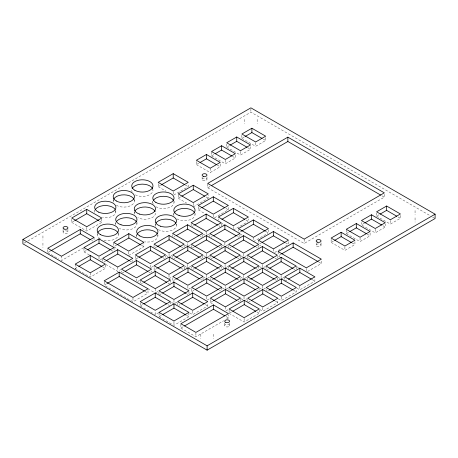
<?xml version="1.0" encoding="UTF-8"?>
<svg xmlns="http://www.w3.org/2000/svg" width="458" height="458" viewBox="0 0 458 458"><rect width="100%" height="100%" fill="white"/><g stroke="black" fill="none" stroke-linecap="round" stroke-linejoin="round"><path stroke-width="0.34" stroke-dasharray="2.29 1.72" d="M24.137 243.095L27.24 241.303M27.858 240.948L250.892 112.181L430.154 215.678M71.717 219.279L71.717 222.376L74.723 220.641M158.193 183.572L158.193 186.675L160.598 185.284M196.396 161.514L196.396 164.611L198.761 163.248M211.556 152.142L211.556 155.863L214.504 154.163M226.716 144.012L226.716 147.11L229.664 145.409M241.87 135.259L241.87 138.362L244.818 136.656M47.695 249.53L47.695 252.627L50.151 251.207M71.717 222.376L86.751 231.055L101.785 222.376L101.785 218.037M196.396 164.611L210.17 172.563L220.206 166.769L220.206 163.672M211.556 155.863L225.33 163.815L235.349 158.027L235.349 154.306M226.716 147.11L240.484 155.062L250.509 149.274L250.509 146.795M241.87 138.362L255.644 146.314L265.663 140.526L265.663 137.423M173.822 195.005L188.255 186.675L188.255 183.572M83.596 247.812L61.475 260.585L61.475 256.245M83.974 248.156L83.974 251.877L86.98 250.137M178.236 195.142L178.236 198.245L180.641 196.854M207.703 184.059L207.703 187.774L210.789 185.994M75.215 264.117L75.215 268.457L78.226 266.722M116.716 245.001L113.681 246.753L117.889 249.181M100.21 259.858L102.014 258.816M193.265 206.924L208.298 198.245L208.298 195.142M103.914 261.999L105.718 260.957M198.28 206.718L198.28 209.816L200.684 208.43M75.215 268.457L90.249 277.136L105.283 268.457L105.283 264.117M128.715 255.432L143.875 246.679L143.875 243.582M135.368 256.171L135.368 259.274L138.396 257.522M155.233 247.801L156.436 247.108M173.777 237.095L174.979 236.402M192.314 226.395L193.516 225.697M105.718 264.432L117.746 271.371L120.752 269.636M214.51 217.802L228.342 209.816L228.342 205.476M122.057 273.168L124.462 271.777M106.565 283.777L104.161 285.168L104.161 281.447M153.43 266.201L150.401 267.947L150.401 264.232M170.267 256.48L172.071 255.438M190.614 244.732L187.603 246.473L187.603 242.751M207.348 235.074L209.753 233.683M154.106 267.609L154.106 270.088L157.14 268.342M173.977 258.621L175.78 257.579M192.515 247.915L194.318 246.873M211.058 237.21L212.26 236.517M137.692 281.498L139.495 280.456M233.351 230.065L247.784 221.735M141.396 283.639L142.598 282.947M239.568 232.263L240.771 231.571M169.013 278.699L172.048 276.947M189.005 267.3L191.415 265.909M226.086 245.889L227.889 244.853M207.8 256.738L209.604 255.696M113.355 290.475L132.969 301.805L148.003 293.126L148.003 288.786M172.849 277.811L172.849 280.909L175.271 279.512M192.715 269.441L194.518 268.399M211.258 258.736L212.46 258.043M229.796 248.03L230.998 247.337M155.829 292.668L158.834 290.927M140.194 302.875L140.194 305.973L142.598 304.587M159.539 294.809L161.342 293.767M253.394 241.641L267.827 233.305M259.612 243.839L261.415 242.797M188.484 289.238L191.518 287.487M207.749 278.12L209.552 277.079M226.286 267.415L228.691 266.024M244.83 256.709L246.633 255.667M191.587 288.632L191.587 291.729L194.015 290.332M211.459 280.262L213.262 279.22M229.996 269.556L231.8 268.514M248.534 258.85L249.736 258.157M158.834 312.568L155.228 314.652L155.228 310.93M176.971 302.097L173.966 303.831L170.359 301.748M159.058 313.003L159.058 316.718L162.04 315.001M178.878 305.28L180.08 304.587M274.64 252.518L283.061 247.658M285.466 246.267L287.269 245.225M281.132 254.179L278.126 255.913L279.964 256.978M207.703 187.774L304.164 243.467L384.319 197.186L384.319 192.847M207.228 300.059L209.649 298.656M226.487 288.941L228.29 287.899M245.03 278.235L246.833 277.193M263.568 267.529L265.371 266.487M210.354 299.435L210.354 302.538L212.775 301.135M230.197 291.082L231.399 290.383M249.335 280.027L250.537 279.334M267.277 269.67L268.48 268.978M159.058 316.718L173.966 325.329L188.873 316.718L188.873 312.379M189.704 312.917L192.709 314.652L207.737 305.973L207.737 302.875M180.881 324.356L180.881 328.071L183.95 326.302M331.128 239.299L331.128 242.397L333.487 241.034M346.282 229.927L346.282 233.649L349.231 231.943M364.391 223.195L361.442 224.895L361.442 222.416M376.596 213.044L376.596 216.142L378.955 214.785M225.989 310.868L228.41 309.465M245.831 299.412L247.034 298.719M263.768 289.055L265.571 288.013M282.311 278.349L284.716 276.964M229.092 310.255L229.092 313.352L231.513 311.955M250.137 301.204L247.732 302.595L247.732 299.492M267.478 291.196L268.68 290.498M284.813 281.183L287.819 279.449M307.513 271.491L321.344 263.51L321.344 260.407M331.128 242.397L344.908 250.354L354.927 244.566L354.927 241.469M346.282 233.649L360.062 241.601L370.087 235.818L370.087 232.716M362.043 225.244L375.222 232.853L385.241 227.065L385.241 223.968M376.596 216.142L390.376 224.099L400.401 218.311L400.401 215.214M180.881 328.071L195.91 336.75L223.567 320.789M226.641 319.014L228.485 317.949L228.485 314.846M229.092 313.352L244.125 322.031L259.257 313.295L259.257 310.198M259.76 309.534L262.766 311.274L277.8 302.595L277.8 299.492M278.298 298.834L281.304 300.568L296.337 291.889L296.337 289.41M296.841 288.128L299.847 289.862L314.881 281.183L314.881 277.468M432.627 217.103L434.482 218.174M381.846 195.755L384.319 197.186M263.27 139.14L265.663 140.526M398.002 216.932L400.401 218.311M247.515 147.55L250.509 149.274M382.848 225.679L385.241 227.065M232.355 156.298L235.349 158.027M367.087 234.09L370.087 235.818M217.212 165.04L220.206 166.769M351.933 242.837L354.927 244.566M185.25 184.935L188.255 186.675M205.894 196.854L208.298 198.245M225.937 208.43L228.342 209.816M245.98 220L248.385 221.386L248.385 218.907M266.024 231.571L268.428 232.962L268.428 229.859M285.466 242.797L288.471 244.532L288.471 241.435M318.888 262.096L321.344 263.51M158.193 186.675L166.008 191.186M178.236 198.245L186.652 203.106M198.28 209.816L204.892 213.634M221.329 223.126L223.733 224.512M240.169 234.004L242.574 235.389M259.612 245.225L260.814 245.917M296.503 266.527L298.954 267.941M218.769 225.697L219.972 226.395M237.513 236.517L238.715 237.21M256.251 247.337L257.453 248.03M274.995 258.157L276.798 259.199M293.733 268.978L294.935 269.67M311.869 279.449L314.881 281.183M203.14 234.032L204.944 235.074M221.878 244.853L223.681 245.889M240.616 255.667L243.026 257.058M259.36 266.487L261.764 267.878M278.098 277.308L279.901 278.349M200.232 236.402L201.434 237.095M219.182 247.343L220.407 248.047M237.112 257.694L238.916 258.736M255.85 268.514L257.654 269.556M274.594 279.334L276.397 280.376M293.332 290.154L296.337 291.889M185.198 245.082L186.4 245.774M203.541 255.667L205.373 256.726M222.078 266.373L223.882 267.415M240.816 277.193L242.626 278.235M259.56 288.013L261.363 289.055M181.093 246.759L182.897 247.801M199.831 257.579L201.635 258.621M218.569 268.399L220.372 269.441M237.313 279.22L239.116 280.262M256.652 290.383L259.056 291.775L259.056 288.672M275.395 301.204L277.8 302.595M166.059 255.438L167.863 256.48M184.797 266.258L186.601 267.3M203.541 277.079L205.344 278.12M222.279 287.899L224.683 289.284M241.017 298.719L243.427 300.105M99.375 220.991L101.785 222.376M141.47 245.293L143.875 246.679M162.55 257.465L164.353 258.507M181.191 268.228L182.982 269.258M200.633 279.449L201.835 280.141M219.371 290.269L220.573 290.962M238.114 301.089L239.316 301.782M256.852 311.909L259.257 313.295M210.354 302.538L212.758 303.923M135.368 259.274L136.57 259.967M154.106 270.088L155.302 270.781M172.849 280.909L174.051 281.607M191.587 291.729L192.789 292.422M111.031 250.137L112.834 251.179M129.774 260.957L131.578 261.999M148.512 271.777L150.316 272.819M167.851 282.947L169.66 283.989M186.595 293.767L187.797 294.46M205.333 304.587L207.737 305.973M226.075 316.558L228.485 317.949M91.652 240.393L92.848 241.085M83.974 251.877L89.384 254.997M148.014 288.849L155.228 293.011M102.277 266.722L105.283 268.457M144.94 291.357L148.003 293.126M167.851 304.587L169.66 305.623M186.492 315.344L188.873 316.718M105.386 285.878L112.742 290.126M140.194 305.973L154.627 314.303M47.695 252.627L58.481 258.856M415.057 210.577L415.057 214.916M415.057 217.808L415.057 222.147M390.376 220.378L390.376 224.099M375.222 229.132L375.222 232.853M360.062 237.885L360.062 241.601M344.908 246.633L344.908 250.354M321.035 242.809L321.035 245.293M316.163 242.809L316.163 245.293M306.31 268.468L306.31 270.947M304.164 239.128L304.164 243.467M299.847 286.147L299.847 289.862M296.137 266.648L296.137 269.127M284.813 277.468L284.813 279.323M281.304 296.847L281.304 300.568M281.103 275.327L281.103 278.424M278.126 251.574L278.126 254.053M277.6 277.972L277.6 279.832M277.399 256.446L277.399 258.306M273.437 248.871L273.437 251.969M266.275 289.41L266.275 290.647M266.075 266.648L266.075 268.508M262.766 307.553L262.766 311.274M262.566 286.027L262.566 289.13M262.365 264.506L262.365 267.604M258.856 266.533L258.856 268.388M258.656 245.625L258.656 247.486M258.409 240.192L258.409 242.671M257.156 119.412L257.156 123.752M255.644 142.593L255.644 146.314M253.394 237.301L253.394 240.398M250.892 109.078L250.892 112.181M247.532 277.972L247.532 279.832M247.331 256.446L247.331 258.306M244.629 119.412L244.629 123.752M244.125 318.316L244.125 322.031M244.028 296.732L244.028 299.211M243.828 275.206L243.828 278.309M243.627 253.686L243.627 256.783M240.519 299.377L240.519 301.238M240.484 151.34L240.484 155.062M240.318 278.475L240.318 279.712M240.118 255.713L240.118 258.192M239.918 234.805L239.918 236.666M238.366 229.859L238.366 231.101M233.351 226.349L233.351 228.828M229.584 323.193L229.584 325.672A2.433 1.408 0 0 1 225.783 326.731A2.433 1.408 0 0 1 226.092 324.304A2.433 1.408 0 0 1 229.584 325.672M228.994 288.672L228.994 290.532M228.794 266.533L228.794 268.388M228.594 245.625L228.594 247.486M225.388 306.877L225.388 310.593M225.33 160.094L225.33 163.815M225.284 286.531L225.284 288.391M225.084 264.392L225.084 267.489M224.884 242.866L224.884 245.345M224.723 322.987L224.723 325.466M221.781 287.321L221.781 290.418M221.626 245.654L221.626 247.515M221.58 267.037L221.58 268.274M221.18 223.985L221.18 225.846M218.323 218.907L218.323 220.149M213.371 334.248L213.371 338.588M213.308 214.773L213.308 217.252M210.17 168.223L210.17 172.563M210.251 278.475L210.251 279.712M210.05 255.713L210.05 257.568M209.85 234.805L209.85 236.666M206.976 176.96L206.976 179.439M206.598 253.715L206.598 256.194M206.547 275.092L206.547 278.195M206.621 296.687L206.621 299.171M206.146 232.046L206.146 234.525M203.037 277.737L203.037 280.216M202.837 256.217L202.837 258.077M202.636 234.691L202.636 236.551M202.104 176.96L202.104 179.439M200.844 334.248L200.844 338.588M195.91 333.035L195.91 336.75M195.062 213.314L195.062 214.55M193.265 203.203L193.265 205.682M192.709 310.93L192.709 314.652M191.513 267.037L191.513 268.274M191.312 245.511L191.312 248.608M191.112 223.985L191.112 225.846M188.999 292.055L188.999 293.916M187.883 285.872L187.883 288.969M187.803 264.272L187.803 267.375M184.173 266.848L184.173 269.327M184.099 244.778L184.099 247.257M177.675 302.875L177.675 304.736M176.519 224.014L176.519 225.256M174.057 201.182L174.057 202.425M173.966 300.11L173.966 302.595M173.966 321.608L173.966 325.329M173.8 213.314L173.8 214.55M173.221 191.633L173.221 194.112M172.775 256.217L172.775 257.453M172.574 234.691L172.574 236.551M170.261 279.993L170.261 283.096M170.261 301.633L170.261 304.736M169.065 253.451L169.065 256.554M169.013 274.977L169.013 278.075M165.556 256.096L165.556 257.339M158.937 292.055L158.937 294.534M157.941 234.696L157.941 235.939M155.262 224.014L155.262 225.256M155.228 288.672L155.228 292.393M154.031 245.396L154.031 247.257M152.8 201.182L152.8 202.425M151.518 271.033L151.518 272.275M140.194 281.235L140.194 283.096M136.976 221.975L136.976 223.83M136.684 234.696L136.684 235.939M136.484 279.094L136.484 280.954M134.463 199.722L134.463 200.959M134.257 211.848L134.257 213.09M132.969 298.084L132.969 301.805M132.78 260.213L132.78 261.455M128.715 251.711L128.715 254.808M121.456 271.033L121.456 272.275M118.439 233.294L118.439 234.536M117.746 267.037L117.746 271.371M115.828 210.01L115.828 212.495M115.719 222.594L115.719 223.83M114.036 248.156L114.036 250.016M113.681 243.032L113.681 246.129M113.206 199.127L113.206 200.982M102.712 258.976L102.712 261.455M99.008 256.835L99.008 259.314M97.176 233.294L97.176 234.536M94.749 209.982L94.749 212.46A10.631 6.137 0 0 1 94.76 210.863M94.045 237.439L94.045 240.542M90.249 272.796L90.249 277.136M86.751 227.34L86.751 231.055M67.91 229.303L67.91 232.406A2.433 1.408 0 0 1 64.028 233.362A2.433 1.408 0 0 1 64.538 230.941A2.433 1.408 0 0 1 67.91 232.406M63.072 229.59L63.072 232.069M42.943 235.853L42.943 240.192M42.943 243.084L42.943 247.423M152.64 188.679A10.631 6.137 0 0 1 147.986 195.48A10.631 6.137 0 0 1 135.362 194.879M132.104 191.856A10.631 6.137 0 0 1 131.744 190.27M155.52 213.165A10.631 6.137 0 0 1 149.211 218.735A10.631 6.137 0 0 1 137.829 217.716M134.406 214.155A10.631 6.137 0 0 1 134.641 211.504M173.897 201.36A10.631 6.137 0 0 1 168.338 207.869A10.631 6.137 0 0 1 155.909 206.764M153.161 204.01A10.631 6.137 0 0 1 152.961 201.36M118.273 233.471A10.631 6.137 0 0 1 113.905 239.563A10.631 6.137 0 0 1 102.495 239.849M100.291 238.876A10.631 6.137 0 0 1 97.342 233.471M136.816 222.765A10.631 6.137 0 0 1 131.561 229.183A10.631 6.137 0 0 1 119.338 228.445M115.88 224.901A10.631 6.137 0 0 1 115.88 222.765M157.781 234.868A10.631 6.137 0 0 1 144.562 241.864M136.845 237.004A10.631 6.137 0 0 1 137.045 234.347M194.902 213.485A10.631 6.137 0 0 1 189.343 219.995A10.631 6.137 0 0 1 176.914 218.89M173.966 215.621A10.631 6.137 0 0 1 173.966 213.485M134.297 199.894A10.631 6.137 0 0 1 128.761 206.409A10.631 6.137 0 0 1 116.332 205.321M113.366 202.052A10.631 6.137 0 0 1 113.561 199.396M176.359 224.191A10.631 6.137 0 0 1 170.8 230.7A10.631 6.137 0 0 1 158.376 229.595M155.422 226.321A10.631 6.137 0 0 1 155.623 223.664M115.834 210.892A10.631 6.137 0 0 1 102.518 217.602M316.879 246.284A2.433 1.408 0 0 0 320.949 245.654A2.433 1.408 0 0 0 317.966 243.931A2.433 1.408 0 0 0 316.879 246.284M202.82 180.435A2.433 1.408 0 0 0 206.896 179.805A2.433 1.408 0 0 0 203.913 178.082A2.433 1.408 0 0 0 202.82 180.435"/><path stroke-width="0.69" d="M22.9 239.471L250.892 107.842L435.1 214.189L435.1 218.529L207.108 350.158L22.9 243.811L22.9 239.471L207.108 345.819L435.1 214.189M86.751 209.363L71.717 218.037L86.751 226.716L101.785 218.037L86.751 209.363L86.751 213.697L98.773 220.641M74.723 220.641L86.751 213.697M173.221 173.656L158.193 182.336L173.221 191.015L188.255 182.336L173.221 173.656L173.221 177.996L161.199 184.935M206.438 154.478L196.396 160.277L210.17 168.223L220.206 162.43L206.438 154.478L206.438 158.817L216.617 164.697M221.58 145.736L211.556 151.524L225.33 159.476L235.349 153.688L221.58 145.736L221.58 150.075L231.759 155.955M236.734 136.988L226.716 142.77L240.484 150.722L250.509 144.94L236.734 136.988L236.734 141.327L246.914 147.201M251.894 128.234L241.87 134.022L255.644 141.974L265.663 136.186L251.894 128.234L251.894 132.574L262.073 138.453M80.264 229.481L47.695 248.288L61.475 256.245L94.045 237.439L80.264 229.481L80.264 233.82L50.769 250.852M199.94 162.567L206.438 158.817M215.094 153.819L221.58 150.075M230.248 145.072L236.734 141.327M245.408 136.318L251.894 132.574M99.008 238.858L83.974 247.538L99.008 256.217L114.036 247.538L99.008 238.858L99.008 243.198L87.581 249.793M193.265 185.227L178.236 193.906L193.265 202.585L208.298 193.906L193.265 185.227L193.265 189.566L181.843 196.161M287.864 137.16L207.703 183.435L304.164 239.128L384.319 192.847L287.864 137.16L287.864 141.499L380.609 195.045M90.249 255.438L75.215 264.117L90.249 272.796L105.283 264.117L90.249 255.438L90.249 259.778L101.676 266.379M211.401 185.639L287.864 141.499M128.841 233.66L113.681 242.414L128.715 251.093L143.875 242.339L128.841 233.66L128.841 238L140.869 244.944M78.828 266.379L90.249 259.778M117.322 244.652L128.841 238M117.746 249.679L102.712 258.358L117.746 267.037L132.78 258.358L117.746 249.679L117.746 254.018L129.173 260.613M213.308 196.797L198.28 205.476L213.308 214.155L228.342 205.476L213.308 196.797L213.308 201.136L201.886 207.732M106.319 260.613L117.746 254.018M150.527 246.181L135.368 254.934L150.401 263.613L165.556 254.86L150.527 246.181L150.527 250.52L139.003 257.173M169.065 235.475L154.031 244.154L169.065 252.833L184.099 244.154L169.065 235.475L169.065 239.815L157.037 246.759M187.603 224.775L172.574 233.454L187.603 242.133L202.636 233.454L187.603 224.775L187.603 229.114L176.181 235.71M206.146 214.069L191.112 222.748L206.146 231.427L221.18 222.748L206.146 214.069L206.146 218.409L217.567 225.004M194.719 225.004L206.146 218.409M136.484 260.493L121.456 269.172L136.484 277.851L151.518 269.172L136.484 260.493L136.484 264.833L125.063 271.434M119.189 272.149L104.161 280.828L132.969 297.465L148.003 288.786L119.189 272.149L119.189 276.489L144.327 291.002M233.351 208.367L218.323 217.046L233.351 225.725L248.385 217.046L233.351 208.367L233.351 212.707L221.93 219.308M107.166 283.433L119.189 276.489M169.265 257.001L154.106 265.749L169.013 274.359L184.173 265.606L169.265 257.001L169.265 261.341L157.747 267.993M187.803 246.295L172.775 254.974L187.803 263.653L202.837 254.974L187.803 246.295L187.803 250.635L176.382 257.23M206.346 235.589L191.312 244.269L206.598 253.097L221.626 244.417L206.346 235.589L206.346 239.929L217.962 246.639M224.884 224.889L209.85 233.569L224.884 242.248L239.918 233.569L224.884 224.889L224.884 229.229L213.462 235.824M194.919 246.53L206.346 239.929M155.228 271.313L140.194 279.993L155.228 288.672L170.261 279.993L155.228 271.313L155.228 275.653L166.649 282.248M143.801 282.248L155.228 275.653M253.394 219.943L238.366 228.622L253.394 237.301L268.428 228.622L253.394 219.943L253.394 224.283L241.372 231.221M188.003 267.821L172.849 276.569L187.883 285.248L203.037 276.5L188.003 267.821L188.003 272.161L175.878 279.162M206.547 257.115L191.513 265.795L206.547 274.474L221.58 265.795L206.547 257.115L206.547 261.455L195.119 268.05M225.084 246.41L210.05 255.089L225.084 263.768L240.118 255.089L225.084 246.41L225.084 250.749L213.062 257.694M243.627 235.71L228.594 244.389L243.627 253.068L258.656 244.389L243.627 235.71L243.627 240.049L232.2 246.644M155.228 292.954L140.194 301.633L155.228 310.312L170.261 301.633L155.228 292.954L155.228 297.294L143.801 303.889M173.966 282.134L158.937 290.813L173.966 299.492L188.999 290.813L173.966 282.134L173.966 286.473L185.994 293.418M162.544 293.068L173.966 286.473M273.437 231.513L258.409 240.192L273.437 248.871L288.471 240.192L273.437 231.513L273.437 235.853L262.016 242.448M206.747 278.641L191.587 287.389L206.621 296.068L221.781 287.321L206.747 278.641L206.747 282.981L195.228 289.628M225.284 267.936L210.251 276.615L225.284 285.294L240.318 276.615L225.284 267.936L225.284 272.275L237.313 279.22M243.828 257.23L228.794 265.909L243.828 274.588L258.856 265.909L243.828 257.23L243.828 261.57L232.401 268.165M262.365 246.53L247.331 255.209L262.365 263.888L277.399 255.209L262.365 246.53L262.365 250.869L250.938 257.465M213.863 278.87L225.284 272.275M173.966 303.774L159.058 312.379L173.966 320.989L188.873 312.379L173.966 303.774L173.966 308.114L185.891 315.001M192.709 292.954L177.675 301.633L192.709 310.312L207.737 301.633L192.709 292.954L192.709 297.294L204.131 303.889M162.636 314.657L173.966 308.114M181.282 303.889L192.709 297.294M293.154 242.895L278.126 251.574L306.31 267.85L321.344 259.171L293.154 242.895L293.154 247.234L318.276 261.741M281.733 253.829L293.154 247.234M225.485 289.462L210.354 298.198L225.388 306.877L240.519 298.135L225.485 289.462L225.485 293.801L213.382 300.786M244.028 278.756L228.994 287.435L244.028 296.114L259.056 287.435L244.028 278.756L244.028 283.096L232.601 289.691M262.566 268.05L247.532 276.729L262.566 285.408L277.6 276.729L262.566 268.05L262.566 272.39L251.139 278.985M281.103 257.344L266.075 266.024L281.103 274.703L296.137 266.024L281.103 257.344L281.103 261.684L293.131 268.628M269.682 268.285L281.103 261.684M213.451 304.931L180.881 323.732L195.91 332.411L228.485 313.61L213.451 304.931L213.451 309.27L184.568 325.947M341.147 232.275L331.128 238.057L344.908 246.015L354.927 240.227L341.147 232.275L341.147 236.614L351.332 242.494M356.307 223.521L346.282 229.309L360.062 237.261L370.087 231.479L356.307 223.521L356.307 227.861L366.492 233.74M371.461 214.768L361.442 220.556L375.222 228.513L385.241 222.725L371.461 214.768L371.461 219.107L381.646 224.993M386.621 206.02L376.596 211.808L390.376 219.76L400.401 213.972L386.621 206.02L386.621 210.359L396.805 216.239M334.661 240.358L341.147 236.614M349.82 231.605L356.307 227.861M364.98 222.851L371.461 219.107M380.134 214.104L386.621 210.359M244.229 300.276L229.092 309.013L244.125 317.692L259.257 308.955L244.229 300.276L244.229 304.616L232.727 311.257M262.766 289.576L247.732 298.255L262.766 306.934L277.8 298.255L262.766 289.576L262.766 293.916L251.345 300.511M281.304 278.87L266.275 287.55L281.304 296.229L296.337 287.55L281.304 278.87L281.304 283.21L269.281 290.154M299.847 268.165L284.813 276.844L299.847 285.523L314.881 276.844L299.847 268.165L299.847 272.504L311.268 279.105M288.42 279.105L299.847 272.504M173.221 177.996L184.648 184.591M193.265 189.566L204.692 196.161M213.308 201.136L224.735 207.732M233.351 212.707L244.778 219.308M253.394 224.283L265.422 231.221M273.437 235.853L284.865 242.448M224.884 229.229L236.311 235.824M243.627 240.049L255.049 246.644M262.365 250.869L273.792 257.465M187.603 229.114L199.03 235.71M225.084 250.749L236.511 257.35M243.828 261.57L255.249 268.165M262.566 272.39L273.993 278.985M281.304 283.21L292.731 289.805M169.065 239.815L180.492 246.41M187.803 250.635L199.23 257.23M206.547 261.455L217.968 268.05M244.028 283.096L255.45 289.691M262.766 293.916L274.193 300.511M150.527 250.52L161.949 257.115M169.265 261.341L180.595 267.878M188.003 272.161L199.43 278.756M206.747 282.981L218.168 289.576M225.485 293.801L236.912 300.396M244.229 304.616L255.65 311.217M99.008 243.198L110.43 249.793M136.484 264.833L147.911 271.434M213.451 309.27L224.872 315.865M80.264 233.82L90.449 239.706M155.228 297.294L166.649 303.889M207.108 345.819L207.108 350.158M153.436 200.329A10.631 6.137 0 0 1 163.426 196.287A10.631 6.137 0 0 1 173.416 200.329M132.104 188.679A10.631 6.137 0 0 1 142.375 184.133A10.631 6.137 0 0 1 152.64 188.679M134.921 210.995A10.631 6.137 0 0 1 145.415 206.999A10.631 6.137 0 0 1 155.17 211.579M97.817 232.441A10.631 6.137 0 0 1 108.271 228.405A10.631 6.137 0 0 1 118.072 232.95M116.361 221.735A10.631 6.137 0 0 1 126.345 217.693A10.631 6.137 0 0 1 136.335 221.735M137.045 234.347A10.631 6.137 0 0 1 146.852 229.807A10.631 6.137 0 0 1 157.3 233.838M174.166 212.964A10.631 6.137 0 0 1 183.967 208.419A10.631 6.137 0 0 1 194.421 212.455M113.836 198.886A10.631 6.137 0 0 1 124.278 194.839A10.631 6.137 0 0 1 134.097 199.373M155.903 223.155A10.631 6.137 0 0 1 165.893 219.119A10.631 6.137 0 0 1 175.883 223.155M95.482 209.317A10.631 6.137 0 0 1 105.317 205.539A10.631 6.137 0 0 1 115.124 209.34M155.909 202.425A10.631 6.137 0 0 0 173.696 199.671A10.631 6.137 0 0 0 160.678 192.16A10.631 6.137 0 0 0 155.909 202.425M134.858 190.27A10.631 6.137 0 0 0 152.64 187.517A10.631 6.137 0 0 0 139.621 180A10.631 6.137 0 0 0 134.858 190.27M139.513 214.086A10.631 6.137 0 0 0 155.52 208.825A10.631 6.137 0 0 0 139.633 203.455A10.631 6.137 0 0 0 139.513 214.086M100.291 234.536A10.631 6.137 0 0 0 118.072 231.788A10.631 6.137 0 0 0 105.059 224.271A10.631 6.137 0 0 0 100.291 234.536M121.032 224.809A10.631 6.137 0 0 0 136.976 219.491A10.631 6.137 0 0 0 121.032 214.178A10.631 6.137 0 0 0 121.032 224.809M139.799 235.939A10.631 6.137 0 0 0 157.581 233.185A10.631 6.137 0 0 0 144.562 225.668A10.631 6.137 0 0 0 139.799 235.939M179.118 215.529A10.631 6.137 0 0 0 195.062 210.211A10.631 6.137 0 0 0 179.118 204.898A10.631 6.137 0 0 0 179.118 215.529M116.332 200.982A10.631 6.137 0 0 0 134.108 198.211A10.631 6.137 0 0 0 121.061 190.711A10.631 6.137 0 0 0 116.332 200.982M160.575 226.229A10.631 6.137 0 0 0 176.519 220.916A10.631 6.137 0 0 0 160.575 215.604A10.631 6.137 0 0 0 160.575 226.229M98.802 212.197A10.631 6.137 0 0 0 115.828 208.155A10.631 6.137 0 0 0 101.247 201.663A10.631 6.137 0 0 0 98.802 212.197M317.383 242.167A2.433 1.408 0 0 0 321.035 240.954A2.433 1.408 0 0 0 317.383 239.734A2.433 1.408 0 0 0 317.383 242.167M203.323 176.319A2.433 1.408 0 0 0 206.976 175.099A2.433 1.408 0 0 0 203.323 173.885A2.433 1.408 0 0 0 203.323 176.319M64.028 229.023A2.433 1.408 0 0 0 67.91 228.067A2.433 1.408 0 0 0 64.538 226.601A2.433 1.408 0 0 0 64.028 229.023M225.783 322.392A2.433 1.408 0 0 0 229.584 321.333A2.433 1.408 0 0 0 226.092 319.965A2.433 1.408 0 0 0 225.783 322.392"/></g></svg>
